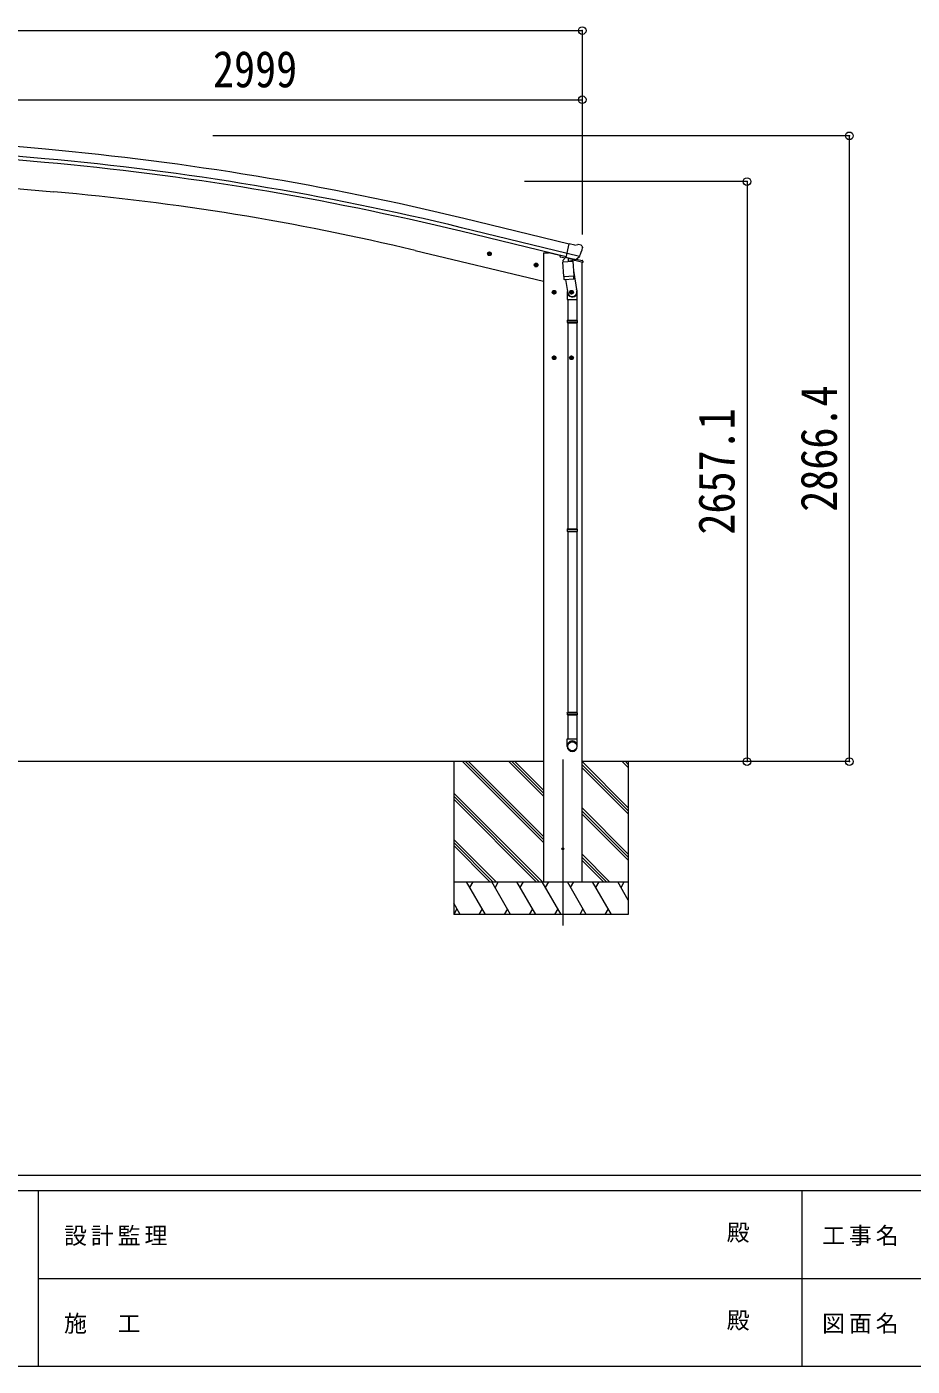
# Model space of a CAD drawing. Units: millimetres at full size, sheet at 1:35. Extents: x -9783 to 33754, y -10064 to 6752.
# Drawn here: x -4022 to 36, y -6828 to -693 of the extents above; entities that cross this region are included whole.
import ezdxf
from ezdxf.enums import TextEntityAlignment as Align

# ---------------------------------------------------------------- set-up
doc = ezdxf.new("R2010")
doc.units = ezdxf.units.MM
doc.header["$LTSCALE"] = 35
doc.header["$PDMODE"] = 32
doc.header["$PDSIZE"] = 35
for name, color, linetype, lineweight in [('0-0_0', 7, 'Continuous', 9), ('0-1_本体', 4, 'Continuous', 9), ('0-2_部品', 7, 'Continuous', 9), ('0-8_PARTS2', 2, 'Continuous', 9), ('0-A_寸法', 6, 'Continuous', 9), ('F-0_240', 7, 'Continuous', 9)]:
    doc.layers.add(name, color=color, linetype=linetype, lineweight=lineweight)
doc.styles.add('ＭＳ ゴシック', font='')
doc.styles.get('ＭＳ ゴシック').set_extended_font_data('MS Gothic')

msp = doc.modelspace()

# ---------------------------------------------------------------- linework, layer by layer
at = {"layer": '0-0_0', "color": 6}
for p, q in [((-252.2, -4058.87), (-252.2, -1192.47)), ((-721.21, -1401.77), (-721.21, -4058.87))]:
    msp.add_line(p, q, dxfattribs=at)
at = {"layer": '0-0_0'}
for p, q in [((-1654.43, -4058.87), (-4483.85, -4058.87)), ((-2065.18, -4058.87), (-2065.18, -4758.87)), ((-1654.43, -4429.63), (-2025.19, -4058.87)), ((-1654.43, -4415.49), (-2011.05, -4058.87)), ((-1654.43, -4401.35), (-1996.91, -4058.87)), ((-1654.43, -4217.5), (-1813.06, -4058.87)), ((-1654.43, -4203.36), (-1798.92, -4058.87)), ((-1654.43, -4189.22), (-1784.78, -4058.87)), ((-1265.18, -4270.1), (-1476.43, -4058.85)), ((-891.09, -4058.87), (-1476.43, -4058.87)), ((-1265.18, -4284.24), (-1476.43, -4072.99)), ((-1265.18, -4298.38), (-1476.43, -4087.14)), ((-1265.18, -4086.25), (-1292.56, -4058.87)), ((-1265.18, -4072.11), (-1278.42, -4058.87)), ((-1265.18, -4058.87), (-1265.18, -4758.87)), ((-1659.04, -4608.87), (-2065.18, -4202.73)), ((-1673.18, -4608.87), (-2065.18, -4216.87)), ((-1687.32, -4608.87), (-2065.18, -4231.02)), ((-1265.18, -4482.23), (-1476.43, -4270.98)), ((-1265.18, -4496.37), (-1476.43, -4285.12)), ((-1265.18, -4510.52), (-1476.43, -4299.27)), ((-1871.17, -4608.87), (-2065.18, -4414.86)), ((-1885.31, -4608.87), (-2065.18, -4429.01)), ((-1899.45, -4608.87), (-2065.18, -4443.15)), ((-1350.67, -4608.87), (-1476.43, -4483.11)), ((-1364.81, -4608.87), (-1476.43, -4497.26)), ((-1378.95, -4608.87), (-1476.43, -4511.4)), ((-2065.18, -4608.87), (-1265.18, -4608.87)), ((-1919.8, -4758.87), (-2006.4, -4608.87)), ((-1991.4, -4634.85), (-1976.4, -4608.87)), ((-1804.33, -4758.87), (-1890.93, -4608.87)), ((-1860.93, -4608.87), (-1875.93, -4634.85)), ((-1688.86, -4758.87), (-1775.46, -4608.87)), ((-1760.46, -4634.85), (-1745.46, -4608.87)), ((-1573.38, -4758.87), (-1659.99, -4608.87)), ((-1644.99, -4634.85), (-1629.99, -4608.87)), ((-1457.91, -4758.87), (-1544.52, -4608.87)), ((-1529.52, -4634.85), (-1514.52, -4608.87)), ((-1342.44, -4758.87), (-1429.05, -4608.87)), ((-1414.05, -4634.85), (-1399.04, -4608.87)), ((-1265.18, -4692.7), (-1313.58, -4608.87)), ((-1298.58, -4634.85), (-1283.58, -4608.87)), ((-2035.27, -4758.87), (-2065.18, -4707.06)), ((-2050.26, -4732.89), (-2065.26, -4758.87)), ((-1265.18, -4758.87), (-2065.18, -4758.87)), ((-1934.79, -4732.89), (-1949.79, -4758.87)), ((-1819.32, -4732.89), (-1834.32, -4758.87)), ((-1703.85, -4732.89), (-1718.85, -4758.87)), ((-1588.38, -4732.89), (-1603.38, -4758.87)), ((-1472.91, -4732.89), (-1487.91, -4758.87)), ((-1357.44, -4732.89), (-1372.44, -4758.87))]:
    msp.add_line(p, q, dxfattribs=at)
at = {"layer": '0-1_本体'}
for p, q in [((-3935.42, -1254.24), (-4412.75, -1211.2)), ((-3940.81, -1314), (-4417.98, -1270.97)), ((-3939.29, -1297.23), (-4416.47, -1254.2)), ((-4436.45, -1401.78), (-3898.51, -1448.84)), ((-1535.9, -1688.72), (-2018.78, -1571.24)), ((-1549.91, -1747.07), (-2032.99, -1629.77)), ((-1545.93, -1730.7), (-2029.02, -1613.4)), ((-2242.51, -1717.68), (-1654.43, -1858.87)), ((-1654.43, -1728.87), (-1630.43, -1728.87)), ((-1654.43, -1728.87), (-1654.43, -4608.87)), ((-1578.42, -1741.36), (-1630.43, -1728.87)), ((-1504.4, -1755.61), (-1504.4, -1756.16)), ((-1476.43, -4608.87), (-1476.43, -1772.31))]:
    msp.add_line(p, q, dxfattribs=at)
for centre, radius, start, end in [((-5111.47, -14308.27), 13106.9, 76.35206, 84.85206), ((-5111.47, -14308.27), 13046.9, 76.35206, 84.85206), ((-5111.47, -14308.27), 13063.74, 76.35206, 84.85206), ((-4877.11, -12711.49), 11305.08, 76.52357, 85.03409)]:
    msp.add_arc(centre, radius, start, end, dxfattribs=at)
at = {"layer": '0-2_部品'}
for p, q in [((-1509.5, -1692.99), (-1535.43, -1686.76)), ((-1509.5, -1692.99), (-1496.24, -1690.29)), ((-1481.76, -1693.48), (-1494.94, -1690.31)), ((-1478.66, -1695.73), (-1474.8, -1702.02)), ((-1474.44, -1704.3), (-1474.72, -1705.45)), ((-1891.92, -1735.11), (-1911.37, -1730.44)), ((-1908.94, -1731.02), (-1903.78, -1725.58)), ((-1906.81, -1738.22), (-1908.94, -1731.02)), ((-1903.98, -1742.5), (-1899.31, -1723.05)), ((-1903.78, -1725.58), (-1896.48, -1727.33)), ((-1896.48, -1727.33), (-1894.35, -1734.53)), ((-1695.01, -1782.38), (-1689.84, -1776.94)), ((-1690.05, -1793.86), (-1685.38, -1774.41)), ((-1689.84, -1776.94), (-1682.55, -1778.69)), ((-1682.55, -1778.69), (-1680.41, -1785.89)), ((-1578.42, -1740.15), (-1578.42, -1743.89)), ((-1555.45, -1753.34), (-1574.59, -1748.75)), ((-1565.57, -1770.16), (-1519.88, -1766.97)), ((-1560.9, -1837), (-1565.57, -1770.16)), ((-1551.15, -1748.4), (-1564.47, -1763.71)), ((-1564.47, -1763.71), (-1564.02, -1770.06)), ((-1550.21, -1748.33), (-1551.15, -1748.4)), ((-1547.13, -1750.8), (-1548.65, -1750.43)), ((-1510.42, -1759.61), (-1547.13, -1750.8)), ((-1488.49, -1744.61), (-1546, -1730.8)), ((-1541.17, -1752.62), (-1540.15, -1767.23)), ((-1512.96, -1761.62), (-1538.78, -1768.06)), ((-1521.66, -1763.79), (-1521.43, -1767.08)), ((-1519.88, -1766.97), (-1515.21, -1833.81)), ((-1473.87, -1772.93), (-1516.89, -1762.6)), ((-1508.05, -1760.09), (-1515.58, -1758.28)), ((-1512.26, -1759.84), (-1512.21, -1760.58)), ((-1508.89, -1759.98), (-1510.42, -1759.61)), ((-1505.35, -1759.52), (-1488.97, -1745.03)), ((-1502.32, -1756.84), (-1476.17, -1763.12)), ((-1473.87, -1766.04), (-1473.87, -1772.93)), ((-1677.99, -1786.47), (-1697.44, -1781.8)), ((-1692.88, -1789.58), (-1695.01, -1782.38)), ((-1560.9, -1837), (-1515.21, -1833.81)), ((-1560.88, -1837), (-1560, -1849.7)), ((-1516.94, -1809.04), (-1501.03, -1905.21)), ((-1514.35, -1846.27), (-1515.22, -1833.81)), ((-1611.93, -1905.36), (-1605.43, -1901.61)), ((-1605.43, -1919.11), (-1605.43, -1899.11)), ((-1605.43, -1901.61), (-1598.93, -1905.36)), ((-1516.19, -1848.41), (-1557.89, -1851.33)), ((-1552.46, -1850.95), (-1541.73, -1914.53)), ((-1531.93, -1905.36), (-1525.43, -1901.61)), ((-1525.43, -1919.11), (-1525.43, -1899.11)), ((-1525.43, -1901.61), (-1518.93, -1905.36)), ((-1514.74, -1847.63), (-1514.74, -1847.63)), ((-1615.43, -1909.11), (-1595.43, -1909.11)), ((-1598.93, -1912.87), (-1605.43, -1916.62)), ((-1598.93, -1905.36), (-1598.93, -1912.87)), ((-1544.88, -1907.71), (-1544.88, -1942.37)), ((-1544.88, -1942.37), (-1498.88, -1942.37)), ((-1542.88, -1942.37), (-1542.88, -2036.37)), ((-1535.43, -1909.11), (-1515.43, -1909.11)), ((-1518.93, -1912.87), (-1525.43, -1916.62)), ((-1518.93, -1905.36), (-1518.93, -1912.87)), ((-1500.88, -1942.37), (-1500.88, -2036.37)), ((-1498.88, -1942.37), (-1498.88, -1908.02)), ((-1544.88, -2038.37), (-1543.88, -2036.37)), ((-1544.88, -2038.37), (-1498.88, -2038.37)), ((-1544.88, -2038.37), (-1544.88, -2046.37)), ((-1544.88, -2046.37), (-1498.88, -2046.37)), ((-1544.88, -2046.37), (-1543.88, -2048.37)), ((-1543.88, -2036.37), (-1499.88, -2036.37)), ((-1543.88, -2048.37), (-1499.88, -2048.37)), ((-1542.88, -2048.37), (-1542.88, -2992.56)), ((-1500.88, -2048.37), (-1500.88, -2992.56)), ((-1498.88, -2038.37), (-1499.88, -2036.37)), ((-1611.93, -2205.36), (-1605.43, -2201.61)), ((-1605.43, -2219.11), (-1605.43, -2199.11)), ((-1605.43, -2201.61), (-1598.93, -2205.36)), ((-1598.93, -2205.36), (-1598.93, -2212.87)), ((-1531.93, -2205.36), (-1525.43, -2201.61)), ((-1525.43, -2219.11), (-1525.43, -2199.11)), ((-1525.43, -2201.61), (-1518.93, -2205.36)), ((-1518.93, -2205.36), (-1518.93, -2212.87)), ((-1615.43, -2209.11), (-1595.43, -2209.11)), ((-1598.93, -2212.87), (-1605.43, -2216.62)), ((-1535.43, -2209.11), (-1515.43, -2209.11)), ((-1518.93, -2212.87), (-1525.43, -2216.62)), ((-1544.88, -2994.56), (-1543.88, -2992.56)), ((-1544.88, -2994.56), (-1498.88, -2994.56)), ((-1544.88, -2994.56), (-1544.88, -3002.56)), ((-1544.88, -3002.56), (-1498.88, -3002.56)), ((-1544.88, -3002.56), (-1543.88, -3004.56)), ((-1543.88, -2992.56), (-1499.88, -2992.56)), ((-1543.88, -3004.56), (-1499.88, -3004.56)), ((-1542.88, -3004.56), (-1542.88, -3832.75)), ((-1500.88, -3004.56), (-1500.88, -3832.75)), ((-1498.88, -2994.56), (-1499.88, -2992.56)), ((-1544.88, -3834.75), (-1543.88, -3832.75)), ((-1544.88, -3834.75), (-1498.88, -3834.75)), ((-1544.88, -3834.75), (-1544.88, -3842.75)), ((-1544.88, -3842.75), (-1498.88, -3842.75)), ((-1544.88, -3842.75), (-1543.88, -3844.75)), ((-1543.88, -3832.75), (-1499.88, -3832.75)), ((-1543.88, -3844.75), (-1499.88, -3844.75)), ((-1542.88, -3844.75), (-1542.88, -3954.75)), ((-1500.88, -3844.75), (-1500.88, -3954.75)), ((-1498.88, -3834.75), (-1499.88, -3832.75)), ((-1544.88, -3988.89), (-1544.88, -3954.75)), ((-1544.88, -3954.75), (-1498.88, -3954.75)), ((-1498.88, -3988.89), (-1498.88, -3954.75))]:
    msp.add_line(p, q, dxfattribs=at)
for points in [[(-1540.86, -1752.21), (-1550.58, -1749.88), (-1535.43, -1686.76)], [(-1894.35, -1734.53), (-1899.51, -1739.97), (-1906.81, -1738.22)], [(-1540.86, -1752.21), (-1540.62, -1752.36), (-1515.85, -1758.31), (-1515.58, -1758.28)], [(-1488.22, -1744.03), (-1488.81, -1744.88), (-1488.97, -1745.03)], [(-1680.41, -1785.89), (-1685.58, -1791.33), (-1692.88, -1789.58)], [(-1605.43, -1916.62), (-1611.93, -1912.87), (-1611.93, -1905.36)], [(-1525.43, -1916.62), (-1531.93, -1912.87), (-1531.93, -1905.36)], [(-1498.88, -2038.37), (-1498.88, -2046.37), (-1499.88, -2048.37)], [(-1605.43, -2216.62), (-1611.93, -2212.87), (-1611.93, -2205.36)], [(-1525.43, -2216.62), (-1531.93, -2212.87), (-1531.93, -2205.36)], [(-1498.88, -2994.56), (-1498.88, -3002.56), (-1499.88, -3004.56)], [(-1498.88, -3834.75), (-1498.88, -3842.75), (-1499.88, -3844.75)]]:
    msp.add_lwpolyline(points, dxfattribs=at)
for centre, radius in [((-1901.65, -1732.78), 8.5), ((-1901.65, -1732.78), 7.7), ((-1901.65, -1732.78), 6.5), ((-1687.71, -1784.14), 8.5), ((-1687.71, -1784.14), 7.7), ((-1687.71, -1784.14), 6.5), ((-1605.43, -1909.11), 8.5), ((-1605.43, -1909.11), 7.7), ((-1525.43, -1909.11), 8.5), ((-1525.43, -1909.11), 7.7), ((-1605.43, -1909.11), 6.5), ((-1525.43, -1909.11), 6.5), ((-1605.43, -2209.11), 8.5), ((-1605.43, -2209.11), 7.7), ((-1605.43, -2209.11), 6.5), ((-1525.43, -2209.11), 8.5), ((-1525.43, -2209.11), 7.7), ((-1525.43, -2209.11), 6.5)]:
    msp.add_circle(centre, radius, dxfattribs=at)
at = {"layer": '0-2_部品', "color": 4}
msp.add_circle((-1565.43, -4458.87), 4.5, dxfattribs=at)
at = {"layer": '0-2_部品'}
for centre, radius, start, end in [((-1495.64, -1693.23), 3, 76.5, 101.5), ((-1671.52, -1658.2), 202.4, 334.90875, 346.5), ((-1482.92, -1698.34), 5, 31.5, 76.5), ((-1573.42, -1743.89), 5, 180, 256.5), ((-1548.54, -1749.95), 0.5, 221.23754, 256.5), ((-1541.77, -1752.71), 0.604, 7.79405, 79.40158), ((-1539.13, -1767.09), 1.03, 188.03431, 289.96103), ((-1513.21, -1760.65), 1, 284, 4), ((-1511.76, -1759.81), 0.5, 76.5, 184), ((-1508.78, -1759.49), 0.5, 256.5, 291.76246), ((-1476.87, -1766.04), 3, 0, 76.5), ((-1558.03, -1849.33), 2, 190.53157, 274), ((-1516.33, -1846.41), 2, 274, 322.59038), ((-1516.29, -1846.44), 1.95, 322.52234, 4.95983), ((-1528.88, -1908.02), 30, 0, 2.54858)]:
    msp.add_arc(centre, radius, start, end, dxfattribs=at)
for centre, major_axis, ratio, start_param, end_param in [((-1477.36, -1703.59), (1.57, -2.57), 0.99628, 0.7835347, 1.5707963), ((-1507.36, -1757.16), (0.73, -2.92), 0.997631, 5.8041905, 5.8929484), ((-1507.39, -1757.04), (-2.63, 3.16), 0.650902, 2.1145521, 2.1873627), ((-1507.33, -1757.26), (0.73, -2.92), 0.997631, 5.965759, 6.7621801), ((-1521.88, -1907.71), (-23, 0), 0.996195, 6.0000678, 10.0103449), ((-1521.88, -1907.71), (-21, 0), 0.996195, 0.3319459, 3.3482706), ((-1521.88, -3987.14), (23, 0), 0.996195, 6.2831853, 9.424778), ((-1521.88, -3988.89), (23, 0), 0.996195, 6.2831853, 9.424778), ((-1521.88, -3988.89), (0, -23.43), 0.981806, 4.712389, 7.8539816)]:
    msp.add_ellipse(centre, major_axis=major_axis, ratio=ratio, start_param=start_param, end_param=end_param, dxfattribs=at)
msp.add_ellipse((-1521.88, -3988.89), major_axis=(-21, 0), ratio=0.996195, dxfattribs=at)
at = {"layer": '0-8_PARTS2'}
msp.add_line((-1565.43, -4049.66), (-1565.43, -4808.87), dxfattribs=at)
at = {"layer": '0-A_寸法'}
for p, q in [((-7490.4, -710.51), (-1476.43, -710.51)), ((-1476.43, -710.51), (-1476.43, -1027.13)), ((-4475.4, -1027.13), (-1476.43, -1027.13)), ((-1476.43, -1027.13), (-1476.43, -1644.32)), ((-252.2, -1192.47), (-3169.61, -1192.47)), ((-721.21, -1401.77), (-1741.56, -1401.77)), ((-721.21, -4058.87), (-1050.04, -4058.87)), ((-252.2, -4058.87), (-721.21, -4058.87))]:
    msp.add_line(p, q, dxfattribs=at)
for p in [(-1476.43, -710.51), (-1476.43, -1027.13), (-252.2, -1192.47), (-721.21, -1401.77), (-721.21, -4058.87), (-252.2, -4058.87)]:
    msp.add_point(p, dxfattribs=at)
at = {"layer": 'F-0_240', "color": 5}
for p, q in [((-9783.03, -5953.1), (9396.97, -5953.1)), ((-9783.03, -6023.1), (6285.75, -6023.1)), ((-3969.25, -6023.1), (-3969.25, -6828.1)), ((-469.25, -6023.1), (-469.25, -6828.1)), ((-3969.25, -6425.6), (3205.75, -6425.6)), ((-9783.03, -6828.1), (9396.97, -6828.1))]:
    msp.add_line(p, q, dxfattribs=at)

# ---------------------------------------------------------------- texts
at = {"layer": '0-A_寸法', "color": 7, "style": 'ＭＳ ゴシック', "width": 0.85}
msp.add_text('2999', height=166.8, dxfattribs=at).set_placement((-3168.41, -1020.13), align=Align.BOTTOM_LEFT)
for s, p in [('2866.4', (-259.2, -2914.42)), ('2657.1', (-728.21, -3019.07))]:
    msp.add_text(s, height=166.8, rotation=90, dxfattribs=at).set_placement(p, align=Align.BOTTOM_LEFT)
at = {"layer": 'F-0_240', "style": 'ＭＳ ゴシック'}
for p in [(-814.24, -6276.85), (-814.24, -6679.35)]:
    msp.add_text('殿', height=76.98, dxfattribs=at).set_placement(p, align=Align.BOTTOM_LEFT)
at = {"layer": 'F-0_240', "char_height": 76.98, "attachment_point": 7, "style": 'ＭＳ ゴシック'}
for s, insert in [('\\T1.17;設計監理', (-3851.04, -6276.85)), ('\\T1.17;工事名', (-376.96, -6276.85)), ('\\T1.17;施\u3000工', (-3851.04, -6679.35)), ('\\T1.17;図面名', (-376.96, -6679.35))]:
    msp.add_mtext(s, dxfattribs=dict(at, insert=insert))

doc.saveas('drawing.dxf')
